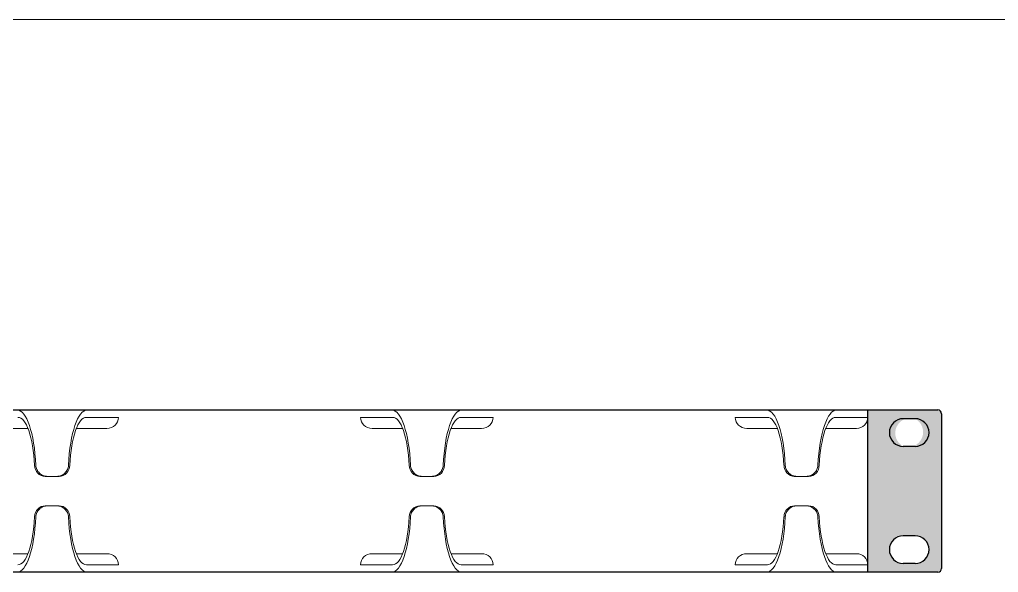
# Model space of a CAD drawing. Header units: millimetres. Extents: x -695119 to 412940, y -249585 to 622758.
# Drawn here: x -572860 to -572269, y 23495 to 23829 of the extents above; entities that cross this region are included whole.
import ezdxf

# ---------------------------------------------------------------- set-up
doc = ezdxf.new("R2010")
doc.units = ezdxf.units.MM
doc.layers.add('(АР) Текст', color=7, linetype='Continuous', lineweight=25)
doc.layers.add('Узлы', color=7, linetype='Continuous')
doc.styles.add('GOST-2.304_Type-B_italic', font='')
doc.styles.add('ICOCPEUR', font='isocpeur.ttf', dxfattribs={"height": 250})
doc.styles.get('GOST-2.304_Type-B_italic').set_extended_font_data('GOST type B')

# ---------------------------------------------------------------- blocks, each defined once
blk = doc.blocks.new('*T1110')
at = {"layer": 'Узлы', "color": 0, "lineweight": 50, "transparency": 16777216}
for p, q in [((0, 0), (9164.86, 0)), ((0, 0), (0, -19360.91)), ((9164.86, 0), (9164.86, -19360.91)), ((0, -400), (9164.86, -400)), ((0, -19360.91), (9164.86, -19360.91))]:
    blk.add_line(p, q, dxfattribs=at)
at = {"layer": 'Узлы', "color": 0, "lineweight": -2, "transparency": 16777216}
for p, q in [((2238.1, 0), (2238.1, -2414.29)), ((7679.32, 0), (7679.32, -18960.91)), ((1224.98, -400), (1224.98, -18960.91)), ((0, -1071.43), (2238.1, -1071.43)), ((7679.32, -1071.43), (9164.86, -1071.43)), ((0, -1742.86), (2238.1, -1742.86)), ((7679.32, -1742.86), (9164.86, -1742.86)), ((0, -2414.29), (2238.1, -2414.29)), ((7679.32, -2414.29), (9164.86, -2414.29)), ((0, -3085.72), (2238.1, -3085.72)), ((2238.1, -3085.72), (2238.1, -11575.19)), ((7679.32, -3085.72), (9164.86, -3085.72)), ((0, -3757.14), (2238.1, -3757.14)), ((7679.32, -3757.14), (9164.86, -3757.14)), ((1224.98, -4428.57), (2238.1, -4428.57)), ((7679.32, -4428.57), (9164.86, -4428.57)), ((1224.98, -5100), (2238.1, -5100)), ((7679.32, -5100), (9164.86, -5100)), ((1224.98, -5771.43), (2238.1, -5771.43)), ((0, -6442.86), (9164.86, -6442.86)), ((0, -7330.45), (9164.86, -7330.45)), ((1224.98, -8218.04), (9164.86, -8218.04)), ((1224.98, -8889.47), (2238.1, -8889.47)), ((7679.32, -8889.47), (9164.86, -8889.47)), ((1224.98, -9560.9), (2238.1, -9560.9)), ((7679.32, -9560.9), (9164.86, -9560.9)), ((1224.98, -10232.33), (2238.1, -10232.33)), ((7679.32, -10232.33), (9164.86, -10232.33)), ((1224.98, -10903.76), (2238.1, -10903.76)), ((1224.98, -11575.19), (2238.1, -11575.19)), ((1224.98, -12246.62), (2238.1, -12246.62)), ((1224.98, -12918.05), (2238.1, -12918.05)), ((1224.98, -13589.47), (2238.1, -13589.47)), ((7679.32, -13589.47), (9164.86, -13589.47)), ((1224.98, -14260.9), (2238.1, -14260.9)), ((1224.98, -14932.33), (2238.1, -14932.33))]:
    blk.add_line(p, q, dxfattribs=at)
at = {"layer": 'Узлы', "color": 0, "linetype": 'ByBlock', "lineweight": -2, "transparency": 16777216}
for p, q in [((2238.1, -1071.43), (7679.32, -1071.43)), ((2238.1, -1742.86), (7679.32, -1742.86)), ((2238.1, -2414.29), (7679.32, -2414.29)), ((2238.1, -2414.29), (2238.1, -3085.72)), ((2238.1, -3085.72), (7679.32, -3085.72)), ((2238.1, -3757.14), (7679.32, -3757.14)), ((0, -4428.57), (1224.98, -4428.57)), ((2238.1, -4428.57), (7679.32, -4428.57)), ((0, -5100), (1224.98, -5100)), ((2238.1, -5100), (7679.32, -5100)), ((0, -5771.43), (1224.98, -5771.43)), ((2238.1, -5771.43), (9164.86, -5771.43)), ((2238.1, -10232.33), (7679.32, -10232.33)), ((2238.1, -10903.76), (7679.32, -10903.76)), ((2238.1, -11575.19), (2238.1, -18960.91)), ((7679.32, -11575.19), (9164.86, -11575.19)), ((7679.32, -12246.62), (9164.86, -12246.62)), ((7679.32, -12918.05), (9164.86, -12918.05)), ((7679.32, -14260.9), (9164.86, -14260.9)), ((7679.32, -14932.33), (9164.86, -14932.33)), ((1224.98, -15603.76), (9164.86, -15603.76)), ((1224.98, -16275.19), (9164.86, -16275.19)), ((1224.98, -16946.62), (9164.86, -16946.62)), ((1224.98, -17618.05), (9164.86, -17618.05)), ((1224.98, -18289.48), (9164.86, -18289.48))]:
    blk.add_line(p, q, dxfattribs=at)
at = {"layer": 'Узлы', "color": 0, "lineweight": 0, "transparency": 16777216}
for p, q in [((0, -8218.04), (1224.98, -8218.04)), ((0, -8889.47), (1224.98, -8889.47)), ((2238.1, -8889.47), (7679.32, -8889.47)), ((0, -9560.9), (1224.98, -9560.9)), ((2238.1, -9560.9), (7679.32, -9560.9)), ((0, -10232.33), (1224.98, -10232.33)), ((0, -10903.76), (1224.98, -10903.76)), ((7679.32, -10903.76), (9164.86, -10903.76)), ((0, -11575.19), (1224.98, -11575.19)), ((2238.1, -11575.19), (7679.32, -11575.19)), ((0, -12246.62), (1224.98, -12246.62)), ((2238.1, -12246.62), (7679.32, -12246.62)), ((0, -12918.05), (1224.98, -12918.05)), ((2238.1, -12918.05), (7679.32, -12918.05)), ((0, -13589.47), (1224.98, -13589.47)), ((2238.1, -13589.47), (7679.32, -13589.47)), ((0, -14260.9), (1224.98, -14260.9)), ((2238.1, -14260.9), (7679.32, -14260.9)), ((0, -14932.33), (1224.98, -14932.33)), ((2238.1, -14932.33), (7679.32, -14932.33)), ((0, -15603.76), (1224.98, -15603.76)), ((0, -16275.19), (1224.98, -16275.19)), ((0, -16946.62), (1224.98, -16946.62)), ((0, -17618.05), (1224.98, -17618.05)), ((0, -18289.48), (1224.98, -18289.48)), ((0, -18960.91), (9164.86, -18960.91))]:
    blk.add_line(p, q, dxfattribs=at)
at = {"layer": 'Узлы', "color": 0, "transparency": 16777216}
for s, insert, char_height, width, attachment_point, style in [('Примечание', (8422.09, -200), 139.881, 1483.8607, 5, 'GOST-2.304_Type-B_italic'), ('Поз. обозначение', (1119.05, -200), 139.881, 2236.4177, 5, 'GOST-2.304_Type-B_italic'), ('Наменование', (4958.71, -200), 139.881, 5439.5459, 5, 'GOST-2.304_Type-B_italic'), ('{\\C7; Прибор АПС}', (2238.94, -735.71), 139.881, 5439.5459, 4, 'GOST-2.304_Type-B_italic'), ('Fs', (1731.54, -735.71), 139.881, 1011.4348, 5, 'GOST-2.304_Type-B_italic'), ('{\\C7; Блок питания турникета 24В}', (2238.94, -1407.14), 139.881, 5439.5459, 4, 'GOST-2.304_Type-B_italic'), ('Поставляется ДИТ', (8422.09, -1407.14), 139.881, 1483.8607, 5, 'GOST-2.304_Type-B_italic'), ('PN 24', (1731.54, -1407.14), 139.881, 1011.4348, 5, 'GOST-2.304_Type-B_italic'), ('{\\C7; Блок питания турникета 12В}', (2238.94, -2078.57), 139.881, 5439.5459, 4, 'GOST-2.304_Type-B_italic'), ('Поставляется ДИТ', (8422.09, -2078.57), 139.881, 1483.8607, 5, 'GOST-2.304_Type-B_italic'), ('PN 12', (1731.54, -2078.57), 139.881, 1011.4348, 5, 'GOST-2.304_Type-B_italic'), ('{\\C7; Источник бесперебойного питания}', (2238.94, -2750), 139.881, 5439.5459, 4, 'GOST-2.304_Type-B_italic'), ('Поставляется ДИТ', (8422.09, -2750), 139.881, 1483.8607, 5, 'GOST-2.304_Type-B_italic'), ('ИБП', (1731.54, -2750), 139.881, 1011.4348, 5, 'GOST-2.304_Type-B_italic'), ('{\\C7; АРМ оператора питания (столовая/буфет)}', (2238.94, -3421.43), 139.881, 5439.5459, 4, 'GOST-2.304_Type-B_italic'), ('АРМ-ОП(с/б)', (1731.54, -3421.43), 139.881, 1011.4348, 5, 'GOST-2.304_Type-B_italic'), ('Поставляется ДИТ', (8422.09, -3421.43), 139.881, 1483.8607, 5, 'GOST-2.304_Type-B_italic'), ('{\\C7; АРМ администратора ОУ}', (2238.94, -4092.86), 139.881, 5439.5459, 4, 'GOST-2.304_Type-B_italic'), ('Поставляется ДИТ', (8422.09, -4092.86), 139.881, 1483.8607, 5, 'GOST-2.304_Type-B_italic'), ('АРМ-А-ОУ', (1731.54, -4092.86), 139.881, 1011.4348, 5, 'GOST-2.304_Type-B_italic'), (' АРМ контролера (охранника)', (2238.94, -4764.29), 139.881, 5439.5459, 4, 'GOST-2.304_Type-B_italic'), ('Поставляется ДИТ', (8422.09, -4764.29), 139.881, 1483.8607, 5, 'GOST-2.304_Type-B_italic'), ('АРМ-К', (1731.54, -4764.29), 139.881, 1011.4348, 5, 'GOST-2.304_Type-B_italic'), (' Подключение к сети питания 220В', (2238.94, -5435.72), 139.881, 5439.5459, 4, 'GOST-2.304_Type-B_italic'), ('{\\C7; Турникет типа "трипод"}', (2238.94, -6107.15), 139.881, 5439.5459, 4, 'GOST-2.304_Type-B_italic'), ('Поставляется ДИТ', (8422.09, -6107.15), 139.881, 1483.8607, 5, 'GOST-2.304_Type-B_italic'), ('TРn', (1731.54, -6107.15), 139.881, 1011.4348, 5, 'GOST-2.304_Type-B_italic'), ('Створка ограждения «антипаника» Ø32мм длиной 1,2 м . в комплекте с фиксатором, завесами и с заполненинием с пиктограммами{\\C256; }', (2350, -6886.66), 139.88101, 5217.4148, 4, 'GOST-2.304_Type-B_italic'), ('KL(1,2м)n', (1731.54, -6886.66), 139.881, 1011.4348, 5, 'GOST-2.304_Type-B_italic'), ('Поставляется ДИТ', (8422.09, -6886.66), 139.881, 1483.8607, 5, 'GOST-2.304_Type-B_italic'), ('Створка ограждения «антипаника» Ø32мм длиной 1,5 м. в комплекте с фиксатором, завесами и с заполненинием с пиктограммами', (2350, -7774.25), 139.88101, 5217.4148, 4, 'GOST-2.304_Type-B_italic'), ('KL(1,5м)n', (1731.54, -7774.25), 139.881, 1011.4348, 5, 'GOST-2.304_Type-B_italic'), ('Поставляется ДИТ', (8422.09, -7774.25), 139.881, 1483.8607, 5, 'GOST-2.304_Type-B_italic'), ('  Ограждение', (2238.94, -8553.76), 139.881, 5439.5459, 4, 'GOST-2.304_Type-B_italic'), ('Поставляется ДИТ', (8422.09, -8553.76), 139.881, 1483.8607, 5, 'GOST-2.304_Type-B_italic'), (' {\\fISOCPEUR|b0|i0|c204|p34;\\C256;Маршрутизатор} (коммутатор 3-го уровня, 24xRJ45', (2238.94, -9225.19), 139.881, 5439.5459, 4, 'GOST-2.304_Type-B_italic'), ('Поставляется ДИТ', (8422.09, -9225.19), 139.881, 1483.8607, 5, 'GOST-2.304_Type-B_italic'), ('ESn', (1731.54, -9225.19), 139.881, 1011.4348, 5, 'GOST-2.304_Type-B_italic'), (' Кабельный органайзер 1U', (2238.94, -9896.62), 139.881, 5439.5459, 4, 'GOST-2.304_Type-B_italic'), ('ОРn', (1731.54, -9896.62), 139.881, 1011.4348, 5, 'GOST-2.304_Type-B_italic'), ('{\\C256; Блок розеток}', (2238.94, -10568.04), 139.881, 5439.5459, 4, 'GOST-2.304_Type-B_italic'), ('БР', (1731.54, -10568.04), 139.881, 1011.4348, 5, 'GOST-2.304_Type-B_italic'), ('{\\Q1.13910E-013;\\C256;КП}', (1731.54, -11239.47), 139.881, 1011.4348, 5, 'GOST-2.304_Type-B_italic'), ('{\\C256; Консольная полка}', (2238.94, -11239.47), 139.881, 5439.5459, 4, 'GOST-2.304_Type-B_italic'), ('{\\C256; DIN рейка}', (2238.94, -11910.9), 139.881, 5439.5459, 4, 'GOST-2.304_Type-B_italic'), ('DI', (1731.54, -11910.9), 139.881, 1011.4348, 5, 'GOST-2.304_Type-B_italic'), ('{\\C256; 19″ панель с DIN-рейкой }', (2238.94, -12582.33), 139.881, 5439.5459, 4, 'GOST-2.304_Type-B_italic'), ('RD', (1731.54, -12582.33), 139.881, 1011.4348, 5, 'GOST-2.304_Type-B_italic'), (' Пульт ручного управления турникетом', (2238.94, -13253.76), 139.881, 5439.5459, 4, 'GOST-2.304_Type-B_italic'), ('Поставляется ДИТ', (8422.09, -13253.76), 139.881, 1483.8607, 5, 'GOST-2.304_Type-B_italic'), ('PDUn', (1731.54, -13253.76), 139.881, 1011.4348, 5, 'GOST-2.304_Type-B_italic'), ('ТШ ЛВС-ИС.ПП', (1731.54, -13925.19), 139.881, 1011.4348, 5, 'GOST-2.304_Type-B_italic'), (' Телекоммуникационный шкаф настенный ', (2238.94, -13925.19), 139.881, 5439.5459, 4, 'GOST-2.304_Type-B_italic'), ('МШ БП-ИС.ПП', (1731.54, -14596.62), 139.881, 1011.4348, 5, 'GOST-2.304_Type-B_italic'), (' Монтажный шкаф (щит с монтажной панелью металлический)', (2238.94, -14596.62), 139.881, 5439.5459, 4, 'GOST-2.304_Type-B_italic'), ('{\\C256; Электрическая розетка 220В одинарная}', (2238.94, -15268.05), 139.881, 5439.5459, 4, 'GOST-2.304_Type-B_italic'), ('EOn', (1731.54, -15268.05), 139.881, 1011.4348, 5, 'GOST-2.304_Type-B_italic'), ('{\\C256; Электрическая розетка 220В двойная }', (2238.94, -15939.48), 139.881, 5439.5459, 4, 'GOST-2.304_Type-B_italic'), ('EODn', (1731.54, -15939.48), 139.881, 1011.4348, 5, 'GOST-2.304_Type-B_italic'), (' Устанавливаемая компьютерная розетка  RJ45', (2238.94, -16610.9), 139.881, 5439.5459, 4, 'GOST-2.304_Type-B_italic'), ('ETHn', (1731.54, -16610.9), 139.881, 1011.4348, 5, 'GOST-2.304_Type-B_italic'), ('  Устройство коммутационное', (2238.94, -17282.33), 139.881, 5439.5459, 4, 'GOST-2.304_Type-B_italic'), ('UKn', (1731.54, -17282.33), 139.881, 1011.4348, 5, 'GOST-2.304_Type-B_italic'), (' Патч-корд LSLTx RJ-45', (2238.94, -17953.76), 139.881, 5439.5459, 4, 'GOST-2.304_Type-B_italic'), ('PC', (1731.54, -17953.76), 139.881, 1011.4348, 5, 'GOST-2.304_Type-B_italic'), (' Коннектор RJ-45, монтируемый на кабельную линию', (2238.94, -18625.19), 139.881, 5439.5459, 4, 'GOST-2.304_Type-B_italic'), ('RJ', (1731.54, -18625.19), 139.881, 1011.4348, 5, 'GOST-2.304_Type-B_italic'), ('{\\fArial Narrow|b0|i0|c204|p34; Примечание - в перечне условных обозначений:  n - порядковый номер устройства}', (0.84, -19160.91), 139.88101, 9163.1814, 4, 'ICOCPEUR')]:
    blk.add_mtext(s, dxfattribs=dict(at, insert=insert, char_height=char_height, width=width, attachment_point=attachment_point, style=style))
blk = doc.blocks.new('Органайзер1U')
at = {"ltscale": 10}
h = blk.add_hatch(color=256, dxfattribs=at)
h.set_gradient(color1=(255, 255, 255), rotation=45, one_color=1, tint=1, name='CYLINDER')
h.paths.add_polyline_path([(2213, -0.2), (2403, -0.2, 0.41423), (2413, 9.8), (2413, 429.8, 0.414197), (2403, 439.8), (2213, 439.8)])
h.paths.add_polyline_path([(2308.9, 341, 0.918324), (2341.3, 416.1, 0.918324)], flags=16)
h.paths.add_polyline_path([(2308.9, 98.6), (2341.3, 98.6, -1), (2341.3, 23.5), (2308.9, 23.5, -1)], flags=16)
h.paths.add_polyline_path([(-2413, 9.8, 0.414197), (-2403, -0.2), (-2213, -0.2), (-2213, 439.8), (-2403, 439.8, 0.41423), (-2413, 429.8)])
h.paths.add_polyline_path([(-2341.3, 341, 0.918324), (-2308.9, 416.1, 0.918324)], flags=16)
h.paths.add_polyline_path([(-2341.3, 98.6), (-2308.9, 98.6, -1), (-2308.9, 23.5), (-2341.3, 23.5, -1)], flags=16)
at = {"lineweight": 9}
for p, q in [((95.2, 439.6, 315.2), (-95.2, 439.6, 315.2)), ((179.9, 419.7, 20), (92.9, 419.7, 323.2)), ((923.7, 419.7, -149.5), (836.7, 419.7, -452.7)), ((1196.4, 419.7, -452.7), (1109.5, 419.7, -149.5)), ((1940.2, 419.7, 323.2), (1853.3, 419.7, 20)), ((2213, 419.7, 20), (2126.1, 419.7, 323.2)), ((-65.6, 389.7, 310.5), (-148.7, 389.7, 40)), ((65.6, 389.7, 310.5), (148.7, 389.7, 40)), ((951, 389.7, -162.2), (867.9, 389.7, -432.7)), ((1082.2, 389.7, -162.2), (1165.2, 389.7, -432.7)), ((1967.5, 389.7, 310.5), (1884.5, 389.7, 40)), ((2098.8, 389.7, 310.5), (2181.8, 389.7, 40)), ((18.9, 259.8, 472.7), (-18.9, 259.8, 472.7)), ((-18.9, 259.8, 472.7), (-12.4, 259.8, 495)), ((12.4, 259.8, 495), (18.9, 259.8, 472.7)), ((1035.4, 259.8), (997.7, 259.8)), ((997.7, 259.8), (1004.1, 259.8, 22.4)), ((1029, 259.8, 22.4), (1035.4, 259.8)), ((2050.8, 259.8, 452.7), (2013.1, 259.8, 452.7)), ((2013.1, 259.8, 452.7), (2019.5, 259.8, 475.1)), ((2044.4, 259.8, 475.1), (2050.8, 259.8, 452.7)), ((18.9, 179.8, 472.7), (-18.9, 179.8, 472.7)), ((-18.9, 179.8, 472.7), (-12.4, 179.8, 495)), ((12.4, 179.8, 495), (18.9, 179.8, 472.7)), ((1035.4, 179.8), (997.7, 179.8)), ((997.7, 179.8), (1004.1, 179.8, 22.4)), ((1029, 179.8, 22.4), (1035.4, 179.8)), ((2052, 179.8, 472.7), (2014.3, 179.8, 472.7)), ((2014.3, 179.8, 472.7), (2020.7, 179.8, 495)), ((2045.6, 179.8, 495), (2052, 179.8, 472.7)), ((-65.6, 50, 310.5), (-148.7, 50, 40)), ((65.6, 50, 310.5), (148.7, 50, 40)), ((951, 50, -162.2), (867.9, 50, -432.7)), ((1082.2, 50, -162.2), (1165.2, 50, -432.7)), ((1967.5, 50, 310.5), (1884.5, 50, 40)), ((2098.8, 50, 310.5), (2181.8, 50, 40)), ((179.9, 20, 20), (92.9, 20, 323.2)), ((923.7, 20, -149.5), (836.7, 20, -452.7)), ((1196.4, 20, -452.7), (1109.5, 20, -149.5)), ((1940.2, 20, 323.2), (1853.3, 20, 20)), ((2213, 20, 20), (2126.1, 20, 323.2))]:
    blk.add_line(p, q, dxfattribs=at)
at = {"color": 0}
for p, q in [((2213, -0.2), (2213, 439.8)), ((2341.3, 416.1), (2308.9, 416.1)), ((2341.3, 341), (2308.9, 341)), ((2341.3, 98.6), (2308.9, 98.6)), ((2341.3, 23.5), (2308.9, 23.5))]:
    blk.add_line(p, q, dxfattribs=at)
at = {"lineweight": 30, "ltscale": 10}
for points in [[(-2403, 439.8), (2403, 439.8)], [(2413, 429.8), (2413, 9.8)], [(2403, -0.2), (-2403, -0.2)]]:
    blk.add_lwpolyline(points, dxfattribs=at)
at = {"lineweight": 30}
for centre, start, end in [((2403, 429.8), 0, 90), ((2403, 9.8), 270, 0)]:
    blk.add_arc(centre, 10, start, end, dxfattribs=at)
at = {"color": 0}
for centre, start, end in [((2308.9, 378.6), 90, 270), ((2341.3, 378.6), 270, 90), ((2308.9, 61.1), 90, 270), ((2341.3, 61.1), 270, 90)]:
    blk.add_arc(centre, 37.6, start, end, dxfattribs=at)
at = {"lineweight": 9, "extrusion": (-0.275637, -3.86225e-05, -0.961262)}
for centre in [(-289.8, 148.4, -449.2), (-289.6, -959.1, -275), (-289.5, -1806, -1009.6)]:
    blk.add_arc(centre, 30, 0.0084, 90.0077, dxfattribs=at)
at = {"lineweight": 9, "extrusion": (0.275637, -3.86225e-05, -0.961262)}
for centre in [(289.8, 148.4, -449.2), (289.9, 995.3, 285.4), (290, 2102.8, 111.3)]:
    blk.add_arc(centre, 30, 89.9923, 179.9916, dxfattribs=at)
at = {"lineweight": 9, "extrusion": (-0.275637, 3.86225e-05, -0.961262)}
for centre in [(-149.9, 148.4, -449.1), (-150, -959, -275), (-150.2, -1806, -1009.6)]:
    blk.add_arc(centre, 30, 89.9923, 179.9916, dxfattribs=at)
at = {"lineweight": 9, "extrusion": (0.275637, 3.86225e-05, -0.961262)}
for centre in [(149.9, 148.4, -449.1), (149.7, 995.3, 285.4), (149.6, 2102.8, 111.3)]:
    blk.add_arc(centre, 30, 0.0084, 90.0077, dxfattribs=at)
at = {"lineweight": 9, "extrusion": (0.961262, -6.12038e-17, -0.275637)}
for centre in [(-94.7, 261.5, 316.9), (921.9, 261.5, -155.7), (1938.4, 261.5, 316.9)]:
    blk.add_ellipse(centre, major_axis=(51.1, 0, 178.1), ratio=0.961262, start_param=-1.580604, end_param=-0.159207, dxfattribs=at)
at = {"lineweight": 9, "extrusion": (0.961262, 6.12038e-17, 0.275637)}
for centre, major_axis, start_param, end_param in [((94.7, 261.5, 316.9), (-51.1, 0, 178.1), -1.580604, -0.159207), ((1111.3, 261.5, -155.7), (-51.1, 0, 178.1), -1.580604, -0.159207), ((2127.9, 261.5, 316.9), (-51.1, 0, 178.1), -1.580604, -0.159207), ((92.1, 262.2, 325.9), (-45.1, 0, 157.4), 4.69506, 6.107426), ((1108.7, 262.2, -146.8), (-45.1, 0, 157.4), 4.69506, 6.107426), ((2125.3, 262.2, 325.9), (-45.1, 0, 157.4), 4.69506, 6.107426)]:
    blk.add_ellipse(centre, major_axis=major_axis, ratio=0.961262, start_param=start_param, end_param=end_param, dxfattribs=at)
at = {"lineweight": 9, "extrusion": (-0.961262, 6.12038e-17, 0.275637)}
for centre in [(-92.1, 262.2, 325.9), (924.4, 262.2, -146.8), (1941, 262.2, 325.9)]:
    blk.add_ellipse(centre, major_axis=(45.1, 0, 157.4), ratio=0.961262, start_param=0.175759, end_param=1.588125, dxfattribs=at)
at = {"lineweight": 9}
for centre, major_axis in [((148.7, 419.7, 40), (31.2, 0)), ((1165.2, 419.7, -432.7), (31.2, 0)), ((2181.8, 419.7, 40), (31.2, 0)), ((867.9, 20, -432.7), (-31.2, 0)), ((1884.5, 20, 40), (-31.2, 0))]:
    blk.add_ellipse(centre, major_axis=major_axis, ratio=0.961262, start_param=-1.570796, end_param=0, dxfattribs=at)
at = {"lineweight": 9, "extrusion": (-9.99013e-30, -1.95922e-16, -1)}
for centre in [(867.9, 419.7, -432.7), (1884.5, 419.7, 40)]:
    blk.add_ellipse(centre, major_axis=(-31.2, 0), ratio=0.961262, start_param=-1.570796, end_param=0, dxfattribs=at)
at = {"lineweight": 9, "extrusion": (-0.961262, -6.12038e-17, 0.275637)}
for centre in [(-94.7, 178.1, 316.9), (921.9, 178.1, -155.7), (1938.4, 178.1, 316.9)]:
    blk.add_ellipse(centre, major_axis=(51.1, 0, 178.1), ratio=0.961262, start_param=-1.580604, end_param=-0.159207, dxfattribs=at)
at = {"lineweight": 9, "extrusion": (0.961262, 6.12038e-17, -0.275637)}
for centre in [(-92.1, 177.4, 325.9), (924.4, 177.4, -146.8), (1941, 177.4, 325.9)]:
    blk.add_ellipse(centre, major_axis=(45.1, 0, 157.4), ratio=0.961262, start_param=0.175759, end_param=1.588125, dxfattribs=at)
at = {"lineweight": 9, "extrusion": (-0.961262, 6.12038e-17, -0.275637)}
for centre, major_axis, start_param, end_param in [((94.7, 178.1, 316.9), (-51.1, 0, 178.1), -1.580604, -0.159207), ((92.1, 177.4, 325.9), (-45.1, 0, 157.4), 4.69506, 6.107426), ((1111.3, 178.1, -155.7), (-51.1, 0, 178.1), -1.580604, -0.159207), ((1108.7, 177.4, -146.8), (-45.1, 0, 157.4), 4.69506, 6.107426), ((2127.9, 178.1, 316.9), (-51.1, 0, 178.1), -1.580604, -0.159207), ((2125.3, 177.4, 325.9), (-45.1, 0, 157.4), 4.69506, 6.107426)]:
    blk.add_ellipse(centre, major_axis=major_axis, ratio=0.961262, start_param=start_param, end_param=end_param, dxfattribs=at)
at = {"lineweight": 9, "extrusion": (9.99013e-30, 1.95922e-16, -1)}
for centre in [(148.7, 20, 40), (1165.2, 20, -432.7), (2181.8, 20, 40)]:
    blk.add_ellipse(centre, major_axis=(31.2, 0), ratio=0.961262, start_param=-1.570796, end_param=0, dxfattribs=at)
at = {"lineweight": 9}
for points in [[(-64, 389.7, 315.2), (-64.1, 389.7, 315.2), (-64.1, 389.7, 315.2), (-64.2, 389.7, 315.2)], [(-64, 389.7, 315.2), (-64.1, 389.7, 315.2), (-64.1, 389.7, 315.2), (-64.2, 389.7, 315.2)], [(64.2, 389.7, 315.2), (64.1, 389.7, 315.2), (64.1, 389.7, 315.2), (64, 389.7, 315.2)], [(64.2, 389.7, 315.2), (64.1, 389.7, 315.2), (64.1, 389.7, 315.2), (64, 389.7, 315.2)], [(952.6, 389.7, -157.5), (952.5, 389.7, -157.5), (952.4, 389.7, -157.5), (952.4, 389.7, -157.5)], [(952.6, 389.7, -157.5), (952.5, 389.7, -157.5), (952.4, 389.7, -157.5), (952.4, 389.7, -157.5)], [(1080.8, 389.7, -157.5), (1080.7, 389.7, -157.5), (1080.6, 389.7, -157.5), (1080.6, 389.7, -157.5)], [(1080.8, 389.7, -157.5), (1080.7, 389.7, -157.5), (1080.6, 389.7, -157.5), (1080.6, 389.7, -157.5)], [(1969.1, 389.7, 315.2), (1969.1, 389.7, 315.2), (1969, 389.7, 315.2), (1969, 389.7, 315.2)], [(1969.1, 389.7, 315.2), (1969.1, 389.7, 315.2), (1969, 389.7, 315.2), (1969, 389.7, 315.2)], [(2097.3, 389.7, 315.2), (2097.3, 389.7, 315.2), (2097.2, 389.7, 315.2), (2097.2, 389.7, 315.2)], [(2097.3, 389.7, 315.2), (2097.3, 389.7, 315.2), (2097.2, 389.7, 315.2), (2097.2, 389.7, 315.2)]]:
    blk.add_open_spline(points, degree=3, dxfattribs=at)
for points, knots in [([(-12.4, 259.8, 495), (-14.4, 259.8, 495), (-16.4, 260, 495), (-20.4, 260.7, 495), (-22.4, 261.3, 495.1), (-26.3, 262.8, 495), (-28.1, 263.8, 495), (-31.5, 266, 495), (-33.1, 267.2, 495), (-35.9, 269.9, 494.9), (-37.2, 271.4, 494.8), (-39.6, 274.6, 494.6), (-40.6, 276.4, 494.4), (-42.3, 280.1, 494.1), (-43, 282, 493.9), (-43.9, 285.9, 493.4), (-44.2, 287.9, 493.1), (-44.3, 289.8, 492.8)], [18.612291, 18.612291, 18.612291, 18.612291, 19.195929, 19.195929, 19.779566, 19.779566, 20.363204, 20.363204, 20.946842, 20.946842, 21.522754, 21.522754, 22.098666, 22.098666, 22.674578, 22.674578, 23.250457, 23.250457, 23.250457, 23.250457]), ([(44.3, 289.8, 492.8), (44.2, 287.9, 493.1), (43.9, 285.9, 493.4), (43, 282.1, 493.9), (42.3, 280.1, 494.1), (40.6, 276.5, 494.4), (39.6, 274.7, 494.6), (37.3, 271.4, 494.8), (36, 270, 494.9), (33.2, 267.3, 495), (31.6, 266, 495), (28.2, 263.8, 495), (26.3, 262.8, 495), (22.5, 261.3, 495.1), (20.4, 260.7, 495), (16.4, 260, 495), (14.4, 259.8, 495), (12.4, 259.8, 495)], [4.570415, 4.570415, 4.570415, 4.570415, 5.143883, 5.143883, 5.717385, 5.717385, 6.290887, 6.290887, 6.864388, 6.864388, 7.450436, 7.450436, 8.036484, 8.036484, 8.622531, 8.622531, 9.208579, 9.208579, 9.208579, 9.208579]), ([(1004.1, 259.8, 22.4), (1002.2, 259.8, 22.4), (1000.2, 260, 22.4), (996.2, 260.7, 22.4), (994.2, 261.3, 22.4), (990.3, 262.8, 22.4), (988.5, 263.8, 22.4), (985, 266, 22.3), (983.4, 267.2, 22.3), (980.7, 269.9, 22.2), (979.3, 271.4, 22.1), (977, 274.6, 21.9), (976, 276.4, 21.8), (974.3, 280.1, 21.4), (973.6, 282, 21.2), (972.7, 285.9, 20.7), (972.4, 287.9, 20.4), (972.3, 289.8, 20.1)], [18.612291, 18.612291, 18.612291, 18.612291, 19.195929, 19.195929, 19.779566, 19.779566, 20.363204, 20.363204, 20.946842, 20.946842, 21.522754, 21.522754, 22.098666, 22.098666, 22.674578, 22.674578, 23.250457, 23.250457, 23.250457, 23.250457]), ([(1060.8, 289.8, 20.1), (1060.8, 287.9, 20.4), (1060.5, 285.9, 20.7), (1059.6, 282.1, 21.2), (1058.9, 280.1, 21.4), (1057.2, 276.5, 21.8), (1056.2, 274.7, 21.9), (1053.9, 271.4, 22.1), (1052.6, 270, 22.2), (1049.8, 267.3, 22.3), (1048.2, 266, 22.3), (1044.7, 263.8, 22.4), (1042.9, 262.8, 22.4), (1039, 261.3, 22.4), (1037, 260.7, 22.4), (1033, 260, 22.4), (1031, 259.8, 22.4), (1029, 259.8, 22.4)], [4.570415, 4.570415, 4.570415, 4.570415, 5.143883, 5.143883, 5.717385, 5.717385, 6.290887, 6.290887, 6.864388, 6.864388, 7.450436, 7.450436, 8.036484, 8.036484, 8.622531, 8.622531, 9.208579, 9.208579, 9.208579, 9.208579]), ([(2020.7, 259.8, 495), (2018.8, 259.8, 495), (2016.7, 260, 495), (2012.7, 260.7, 495), (2010.7, 261.3, 495.1), (2006.9, 262.8, 495), (2005, 263.8, 495), (2001.6, 266, 495), (2000, 267.2, 495), (1997.2, 269.9, 494.9), (1995.9, 271.4, 494.8), (1993.6, 274.6, 494.6), (1992.5, 276.4, 494.4), (1990.8, 280.1, 494.1), (1990.2, 282, 493.9), (1989.2, 285.9, 493.4), (1989, 287.9, 493.1), (1988.9, 289.8, 492.8)], [18.612291, 18.612291, 18.612291, 18.612291, 19.195929, 19.195929, 19.779566, 19.779566, 20.363204, 20.363204, 20.946842, 20.946842, 21.522754, 21.522754, 22.098666, 22.098666, 22.674578, 22.674578, 23.250457, 23.250457, 23.250457, 23.250457]), ([(2077.4, 289.8, 492.8), (2077.3, 287.9, 493.1), (2077.1, 285.9, 493.4), (2076.1, 282.1, 493.9), (2075.5, 280.1, 494.1), (2073.8, 276.5, 494.4), (2072.8, 274.7, 494.6), (2070.4, 271.4, 494.8), (2069.1, 270, 494.9), (2066.3, 267.3, 495), (2064.8, 266, 495), (2061.3, 263.8, 495), (2059.5, 262.8, 495), (2055.6, 261.3, 495.1), (2053.6, 260.7, 495), (2049.6, 260, 495), (2047.5, 259.8, 495), (2045.6, 259.8, 495)], [4.570415, 4.570415, 4.570415, 4.570415, 5.143883, 5.143883, 5.717385, 5.717385, 6.290887, 6.290887, 6.864388, 6.864388, 7.450436, 7.450436, 8.036484, 8.036484, 8.622531, 8.622531, 9.208579, 9.208579, 9.208579, 9.208579]), ([(-12.4, 179.8, 495), (-14.4, 179.8, 495), (-16.4, 179.7, 495), (-20.4, 178.9, 495), (-22.4, 178.3, 495.1), (-26.3, 176.8, 495), (-28.1, 175.9, 495), (-31.5, 173.7, 495), (-33.1, 172.4, 495), (-35.9, 169.7, 494.9), (-37.2, 168.3, 494.8), (-39.6, 165, 494.6), (-40.6, 163.2, 494.4), (-42.3, 159.5, 494.1), (-43, 157.6, 493.9), (-43.9, 153.7, 493.4), (-44.2, 151.8, 493.1), (-44.3, 149.9, 492.8)], [18.612291, 18.612291, 18.612291, 18.612291, 19.195929, 19.195929, 19.779566, 19.779566, 20.363204, 20.363204, 20.946842, 20.946842, 21.522754, 21.522754, 22.098666, 22.098666, 22.674578, 22.674578, 23.250457, 23.250457, 23.250457, 23.250457]), ([(44.3, 149.9, 492.8), (44.2, 151.8, 493.1), (43.9, 153.7, 493.4), (43, 157.6, 493.9), (42.3, 159.5, 494.1), (40.6, 163.2, 494.4), (39.6, 164.9, 494.6), (37.3, 168.2, 494.8), (36, 169.7, 494.9), (33.2, 172.4, 495), (31.6, 173.6, 495), (28.2, 175.8, 495), (26.3, 176.8, 495), (22.5, 178.3, 495.1), (20.4, 178.9, 495), (16.4, 179.7, 495), (14.4, 179.8, 495), (12.4, 179.8, 495)], [4.570415, 4.570415, 4.570415, 4.570415, 5.143883, 5.143883, 5.717385, 5.717385, 6.290887, 6.290887, 6.864388, 6.864388, 7.450436, 7.450436, 8.036484, 8.036484, 8.622531, 8.622531, 9.208579, 9.208579, 9.208579, 9.208579]), ([(1004.1, 179.8, 22.4), (1002.2, 179.8, 22.4), (1000.2, 179.7, 22.4), (996.2, 178.9, 22.4), (994.2, 178.3, 22.4), (990.3, 176.8, 22.4), (988.5, 175.9, 22.4), (985, 173.7, 22.3), (983.4, 172.4, 22.3), (980.7, 169.7, 22.2), (979.3, 168.3, 22.1), (977, 165, 21.9), (976, 163.2, 21.8), (974.3, 159.5, 21.4), (973.6, 157.6, 21.2), (972.7, 153.7, 20.7), (972.4, 151.8, 20.4), (972.3, 149.9, 20.1)], [18.612291, 18.612291, 18.612291, 18.612291, 19.195929, 19.195929, 19.779566, 19.779566, 20.363204, 20.363204, 20.946842, 20.946842, 21.522754, 21.522754, 22.098666, 22.098666, 22.674578, 22.674578, 23.250457, 23.250457, 23.250457, 23.250457]), ([(1060.8, 149.9, 20.1), (1060.8, 151.8, 20.4), (1060.5, 153.7, 20.7), (1059.6, 157.6, 21.2), (1058.9, 159.5, 21.4), (1057.2, 163.2, 21.8), (1056.2, 164.9, 21.9), (1053.9, 168.2, 22.1), (1052.6, 169.7, 22.2), (1049.8, 172.4, 22.3), (1048.2, 173.6, 22.3), (1044.7, 175.8, 22.4), (1042.9, 176.8, 22.4), (1039, 178.3, 22.4), (1037, 178.9, 22.4), (1033, 179.7, 22.4), (1031, 179.8, 22.4), (1029, 179.8, 22.4)], [4.570415, 4.570415, 4.570415, 4.570415, 5.143883, 5.143883, 5.717385, 5.717385, 6.290887, 6.290887, 6.864388, 6.864388, 7.450436, 7.450436, 8.036484, 8.036484, 8.622531, 8.622531, 9.208579, 9.208579, 9.208579, 9.208579]), ([(2020.7, 179.8, 495), (2018.8, 179.8, 495), (2016.7, 179.7, 495), (2012.7, 178.9, 495), (2010.7, 178.3, 495.1), (2006.9, 176.8, 495), (2005, 175.9, 495), (2001.6, 173.7, 495), (2000, 172.4, 495), (1997.2, 169.7, 494.9), (1995.9, 168.3, 494.8), (1993.6, 165, 494.6), (1992.5, 163.2, 494.4), (1990.8, 159.5, 494.1), (1990.2, 157.6, 493.9), (1989.2, 153.7, 493.4), (1989, 151.8, 493.1), (1988.9, 149.9, 492.8)], [18.612291, 18.612291, 18.612291, 18.612291, 19.195929, 19.195929, 19.779566, 19.779566, 20.363204, 20.363204, 20.946842, 20.946842, 21.522754, 21.522754, 22.098666, 22.098666, 22.674578, 22.674578, 23.250457, 23.250457, 23.250457, 23.250457]), ([(2077.4, 149.9, 492.8), (2077.3, 151.8, 493.1), (2077.1, 153.7, 493.4), (2076.1, 157.6, 493.9), (2075.5, 159.5, 494.1), (2073.8, 163.2, 494.4), (2072.8, 164.9, 494.6), (2070.4, 168.2, 494.8), (2069.1, 169.7, 494.9), (2066.3, 172.4, 495), (2064.8, 173.6, 495), (2061.3, 175.8, 495), (2059.5, 176.8, 495), (2055.6, 178.3, 495.1), (2053.6, 178.9, 495), (2049.6, 179.7, 495), (2047.5, 179.8, 495), (2045.6, 179.8, 495)], [4.570415, 4.570415, 4.570415, 4.570415, 5.143883, 5.143883, 5.717385, 5.717385, 6.290887, 6.290887, 6.864388, 6.864388, 7.450436, 7.450436, 8.036484, 8.036484, 8.622531, 8.622531, 9.208579, 9.208579, 9.208579, 9.208579])]:
    blk.add_open_spline(points, degree=3, knots=knots, dxfattribs=at)

msp = doc.modelspace()

# ---------------------------------------------------------------- block references
at = {"layer": '(АР) Текст', "color": 7, "lineweight": 15, "xscale": 0.2227663552769144, "yscale": 0.2227663552769144, "zscale": 0.2227663552769144}
msp.add_blockref('Органайзер1U', (-572840.582, 23494.807, 37.332), dxfattribs=at)
msp.add_blockref('*T1110', (-573451.825, 33389.615))

doc.saveas('drawing.dxf')
